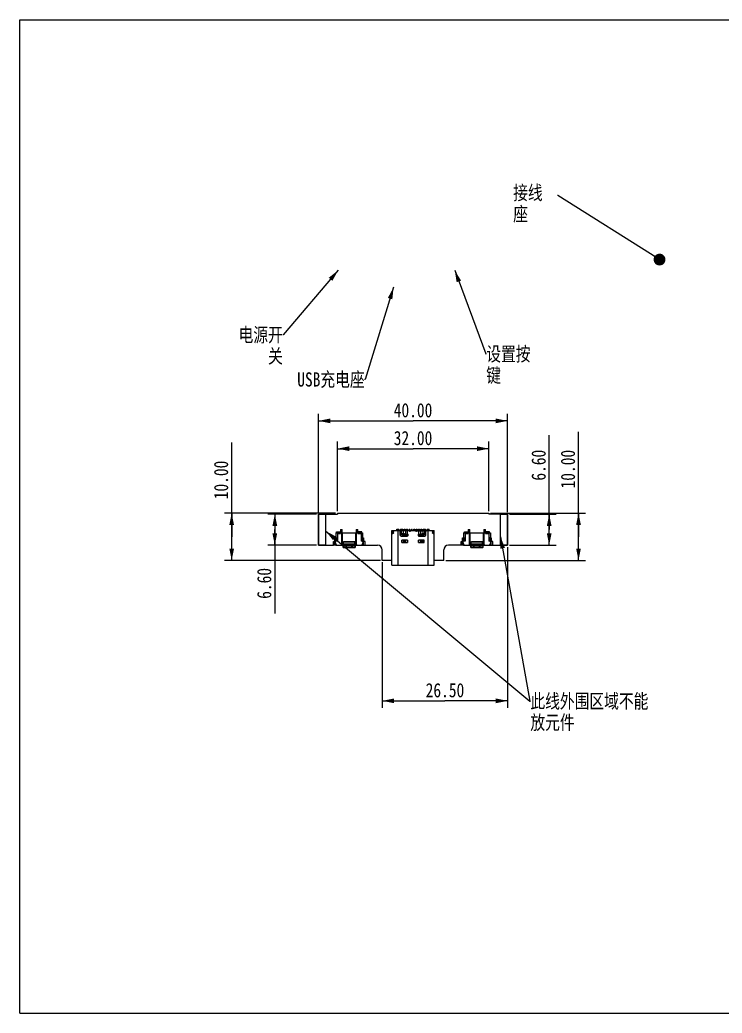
# Model space of a CAD drawing. Header units: millimetres. Extents: x 0 to 297, y 0 to 210.
# Drawn here: x 0 to 148.5, y 0 to 210 of the extents above; entities that cross this region are included whole.
import ezdxf

# ---------------------------------------------------------------- set-up
doc = ezdxf.new("R2010")
doc.units = ezdxf.units.MM
doc.header["$LTSCALE"] = 16.335
doc.layers.get('0').update_dxf_attribs({"linetype": 'CONTINUOUS'})
doc.layers.add('03__ASM_ALL_CURVES', color=7, linetype='CONTINUOUS')
doc.styles.get("Standard").update_dxf_attribs({"font": 'txt', "width": 0.8})
doc.dimstyles.new('DIMSTYLE_1', dxfattribs={"dimtxt": 3, "dimasz": 2.5, "dimexe": 1.5, "dimexo": 0.4, "dimgap": 0.75, "dimtad": 1, "dimzin": 0, "dimdsep": 46, "dimtxsty": 'STANDARD', "dimblk": '_FILLED', "dimblk1": '_FILLED', "dimblk2": '_FILLED', "dimcen": 0.09, "dimazin": 0, "dimtp": 0.01, "dimtm": 0.01, "dimtfac": 1, "dimtofl": 0, "dimtmove": 0, "dimatfit": 3, "dimldrblk": '_FILLED', "dimfxl": 1, "dimtolj": 1, "dimtzin": 0, "dimarcsym": 0})
doc.dimstyles.get("Standard").update_dxf_attribs({"dimtxt": 3, "dimasz": 2.5, "dimexe": 1.5, "dimexo": 0.4, "dimtad": 1, "dimzin": 0, "dimdsep": 46, "dimtxsty": 'STANDARD', "dimblk": '_FILLED', "dimblk1": '_FILLED', "dimblk2": '_FILLED', "dimcen": 0.09, "dimazin": 0, "dimtol": 1, "dimtp": 0.01, "dimtm": 0.01, "dimtfac": 1, "dimtofl": 0, "dimtmove": 0, "dimatfit": 3, "dimldrblk": '_FILLED', "dimfxl": 1, "dimtolj": 1, "dimtzin": 0, "dimarcsym": 0})

# ---------------------------------------------------------------- blocks, each defined once
blk = doc.blocks.new('_FILLED')
at = {"color": 0, "linetype": 'BYBLOCK'}
blk.add_solid([(0, 0), (-1, 0.2), (-1, -0.2)], dxfattribs=at)
blk = doc.blocks.new('*D0')
at = {"color": 2, "linetype": 'CONTINUOUS'}
for p, q in [((63.14, 105.92), (63.14, 126.72)), ((103.14, 105.92), (103.14, 126.72)), ((63.14, 125.22), (83.14, 125.22)), ((103.14, 125.22), (83.14, 125.22))]:
    blk.add_line(p, q, dxfattribs=at)
at = {"color": 2, "linetype": 'CONTINUOUS', "xscale": 2.5, "yscale": 2.5, "zscale": 2.5, "rotation": 180}
blk.add_blockref('_FILLED', (63.14, 125.22), dxfattribs=at)
at = {"color": 2, "linetype": 'CONTINUOUS', "xscale": 2.5, "yscale": 2.5, "zscale": 2.5}
blk.add_blockref('_FILLED', (103.14, 125.22), dxfattribs=at)
at = {"color": 2, "linetype": 'CONTINUOUS', "insert": (83.14, 128.97), "char_height": 3, "width": 12, "attachment_point": 2, "line_spacing_factor": 0.9}
blk.add_mtext('40.00', dxfattribs=at)
blk = doc.blocks.new('*D1')
at = {"color": 2, "linetype": 'CONTINUOUS'}
for p, q in [((118.13, 100.72), (118.13, 122.93)), ((99.54, 105.72), (119.63, 105.72)), ((118.13, 105.72), (118.13, 100.72)), ((118.13, 95.72), (118.13, 100.72)), ((90.04, 95.72), (119.63, 95.72))]:
    blk.add_line(p, q, dxfattribs=at)
at = {"color": 2, "linetype": 'CONTINUOUS', "xscale": 2.5, "yscale": 2.5, "zscale": 2.5}
for p, rotation in [((118.13, 105.72), 90), ((118.13, 95.72), 270)]:
    blk.add_blockref('_FILLED', p, dxfattribs=dict(at, rotation=rotation))
at = {"color": 2, "linetype": 'CONTINUOUS', "insert": (114.38, 110.93), "char_height": 3, "width": 12, "attachment_point": 1, "rotation": 90, "line_spacing_factor": 0.9}
blk.add_mtext('10.00', dxfattribs=at)
blk = doc.blocks.new('*D2')
at = {"color": 2, "linetype": 'CONTINUOUS'}
for p, q in [((67.14, 106.12), (67.14, 120.84)), ((99.14, 106.12), (99.14, 120.84)), ((67.14, 119.34), (83.14, 119.34)), ((99.14, 119.34), (83.14, 119.34))]:
    blk.add_line(p, q, dxfattribs=at)
at = {"color": 2, "linetype": 'CONTINUOUS', "xscale": 2.5, "yscale": 2.5, "zscale": 2.5, "rotation": 180}
blk.add_blockref('_FILLED', (67.14, 119.34), dxfattribs=at)
at = {"color": 2, "linetype": 'CONTINUOUS', "xscale": 2.5, "yscale": 2.5, "zscale": 2.5}
blk.add_blockref('_FILLED', (99.14, 119.34), dxfattribs=at)
at = {"color": 2, "linetype": 'CONTINUOUS', "insert": (83.14, 123.09), "char_height": 3, "width": 12, "attachment_point": 2, "line_spacing_factor": 0.9}
blk.add_mtext('32.00', dxfattribs=at)
blk = doc.blocks.new('*D3')
at = {"color": 2, "linetype": 'CONTINUOUS'}
for p, q in [((111.93, 102.22), (111.93, 122.18)), ((103.54, 105.52), (113.43, 105.52)), ((111.93, 105.52), (111.93, 102.22)), ((111.93, 98.92), (111.93, 102.22)), ((103.54, 98.92), (113.43, 98.92))]:
    blk.add_line(p, q, dxfattribs=at)
at = {"color": 2, "linetype": 'CONTINUOUS', "xscale": 2.5, "yscale": 2.5, "zscale": 2.5}
for p, rotation in [((111.93, 105.52), 90), ((111.93, 98.92), 270)]:
    blk.add_blockref('_FILLED', p, dxfattribs=dict(at, rotation=rotation))
at = {"color": 2, "linetype": 'CONTINUOUS', "insert": (108.18, 112.58), "char_height": 3, "width": 9.6, "attachment_point": 1, "rotation": 90, "line_spacing_factor": 0.9}
blk.add_mtext('6.60', dxfattribs=at)
blk = doc.blocks.new('*D4')
at = {"color": 2, "linetype": 'CONTINUOUS'}
for p, q in [((62.74, 105.52), (52.41, 105.52)), ((53.91, 105.52), (53.91, 102.22)), ((53.91, 98.92), (53.91, 102.22)), ((53.91, 102.22), (53.91, 84.52)), ((62.74, 98.92), (52.41, 98.92))]:
    blk.add_line(p, q, dxfattribs=at)
at = {"color": 2, "linetype": 'CONTINUOUS', "xscale": 2.5, "yscale": 2.5, "zscale": 2.5}
for p, rotation in [((53.91, 105.52), 90), ((53.91, 98.92), 270)]:
    blk.add_blockref('_FILLED', p, dxfattribs=dict(at, rotation=rotation))
at = {"color": 2, "linetype": 'CONTINUOUS', "insert": (50.16, 94.12), "char_height": 3, "width": 9.6, "attachment_point": 3, "rotation": 90, "line_spacing_factor": 0.9}
blk.add_mtext('6.60', dxfattribs=at)
blk = doc.blocks.new('*D5')
at = {"color": 2, "linetype": 'CONTINUOUS'}
for p, q in [((44.79, 100.72), (44.79, 120.64)), ((66.74, 105.72), (43.29, 105.72)), ((44.79, 105.72), (44.79, 100.72)), ((44.79, 95.72), (44.79, 100.72)), ((76.24, 95.72), (43.29, 95.72))]:
    blk.add_line(p, q, dxfattribs=at)
at = {"color": 2, "linetype": 'CONTINUOUS', "xscale": 2.5, "yscale": 2.5, "zscale": 2.5}
for p, rotation in [((44.79, 105.72), 90), ((44.79, 95.72), 270)]:
    blk.add_blockref('_FILLED', p, dxfattribs=dict(at, rotation=rotation))
at = {"color": 2, "linetype": 'CONTINUOUS', "insert": (41.04, 108.64), "char_height": 3, "width": 12, "attachment_point": 1, "rotation": 90, "line_spacing_factor": 0.9}
blk.add_mtext('10.00', dxfattribs=at)
blk = doc.blocks.new('*D6')
at = {"color": 2, "linetype": 'CONTINUOUS'}
for p, q in [((103.14, 98.52), (103.14, 64.53)), ((76.64, 95.32), (76.64, 64.53)), ((76.64, 66.03), (89.89, 66.03)), ((103.14, 66.03), (89.89, 66.03))]:
    blk.add_line(p, q, dxfattribs=at)
at = {"color": 2, "linetype": 'CONTINUOUS', "xscale": 2.5, "yscale": 2.5, "zscale": 2.5, "rotation": 180}
blk.add_blockref('_FILLED', (76.64, 66.03), dxfattribs=at)
at = {"color": 2, "linetype": 'CONTINUOUS', "xscale": 2.5, "yscale": 2.5, "zscale": 2.5}
blk.add_blockref('_FILLED', (103.14, 66.03), dxfattribs=at)
at = {"color": 2, "linetype": 'CONTINUOUS', "insert": (89.89, 69.78), "char_height": 3, "width": 12, "attachment_point": 2, "line_spacing_factor": 0.9}
blk.add_mtext('26.50', dxfattribs=at)

msp = doc.modelspace()

# ---------------------------------------------------------------- linework, layer by layer
at = {"color": 7, "linetype": 'CONTINUOUS'}
for p, q in [((0, 0), (0, 210)), ((0, 210), (297, 210)), ((63.137, 105.522), (63.137, 98.922)), ((63.137, 105.522), (67.137, 105.522)), ((67.137, 105.722), (67.137, 105.522)), ((67.137, 105.722), (99.137, 105.722)), ((99.137, 105.722), (99.137, 105.522)), ((103.137, 105.522), (99.137, 105.522)), ((103.137, 98.922), (103.137, 105.522)), ((66.787, 101.572), (66.787, 100.476)), ((66.787, 101.572), (67.187, 101.572)), ((66.987, 101.572), (66.987, 101.582)), ((66.987, 101.582), (67.787, 101.582)), ((67.137, 101.572), (67.137, 99.772)), ((67.187, 101.382), (67.187, 101.582)), ((67.187, 101.382), (67.787, 101.382)), ((67.787, 102.222), (67.787, 101.722)), ((67.787, 102.222), (68.137, 102.222)), ((68.137, 101.722), (67.787, 101.722)), ((67.787, 101.382), (67.787, 101.582)), ((67.787, 101.572), (71.487, 101.572)), ((68.087, 99.072), (68.087, 101.572)), ((68.137, 101.722), (68.137, 102.222)), ((68.237, 99.072), (68.237, 101.572)), ((71.037, 99.072), (71.037, 101.572)), ((71.137, 102.222), (71.137, 101.722)), ((71.137, 102.222), (71.487, 102.222)), ((71.487, 101.722), (71.137, 101.722)), ((71.187, 99.072), (71.187, 101.572)), ((71.487, 101.722), (71.487, 102.222)), ((71.487, 101.382), (71.487, 101.582)), ((71.487, 101.582), (72.287, 101.582)), ((71.487, 101.382), (72.087, 101.382)), ((72.087, 101.382), (72.087, 101.582)), ((72.087, 101.572), (72.487, 101.572)), ((72.137, 101.572), (72.137, 99.772)), ((72.287, 101.572), (72.287, 101.582)), ((72.487, 101.572), (72.487, 100.476)), ((78.667, 94.722), (78.667, 102.052)), ((78.667, 102.052), (78.692, 102.052)), ((78.667, 101.372), (78.9, 101.372)), ((78.692, 101.372), (78.692, 102.072)), ((78.692, 102.072), (87.582, 102.072)), ((78.692, 101.522), (78.995, 101.522)), ((78.995, 101.522), (78.995, 101.847)), ((80.277, 101.997), (79.106, 101.997)), ((79.337, 101.997), (79.337, 102.072)), ((79.712, 102.072), (79.712, 102.32)), ((79.712, 102.32), (79.912, 102.32)), ((79.912, 102.072), (79.912, 102.32)), ((79.962, 102.072), (79.962, 102.32)), ((79.962, 102.32), (80.162, 102.32)), ((80.137, 101.997), (80.137, 102.072)), ((80.162, 102.072), (80.162, 102.32)), ((80.427, 101.847), (80.427, 101.047)), ((80.437, 101.072), (80.427, 101.072)), ((80.437, 100.986), (80.437, 102.072)), ((80.512, 102.072), (80.512, 102.32)), ((80.512, 102.32), (80.712, 102.32)), ((80.627, 100.847), (81.927, 100.847)), ((80.687, 101.152), (80.687, 102.072)), ((80.687, 101.372), (81.121, 101.372)), ((80.687, 101.315), (81.315, 101.315)), ((80.687, 101.152), (82.077, 101.152)), ((80.712, 102.072), (80.712, 102.32)), ((80.762, 102.072), (80.762, 102.32)), ((80.762, 102.32), (80.962, 102.32)), ((80.962, 102.072), (80.962, 102.32)), ((81.092, 101.497), (81.092, 101.797)), ((81.315, 101.315), (81.148, 101.333)), ((82.346, 101.997), (81.221, 101.997)), ((81.287, 102.072), (81.287, 102.32)), ((81.287, 102.32), (81.487, 102.32)), ((81.315, 101.315), (81.329, 101.297)), ((81.583, 101.297), (81.329, 101.297)), ((81.487, 102.072), (81.487, 102.32)), ((81.583, 101.297), (81.583, 101.997)), ((81.583, 101.297), (81.927, 101.297)), ((81.787, 102.072), (81.787, 102.32)), ((81.787, 102.32), (81.987, 102.32)), ((81.887, 101.997), (81.887, 102.072)), ((81.927, 101.997), (81.927, 101.297)), ((81.958, 101.294), (82.076, 101.165)), ((81.987, 102.072), (81.987, 102.32)), ((82.077, 100.997), (82.077, 101.147)), ((82.087, 102.072), (82.087, 101.997)), ((82.287, 102.072), (82.287, 102.32)), ((82.287, 102.32), (82.487, 102.32)), ((82.487, 102.072), (82.487, 102.32)), ((83.646, 101.997), (82.629, 101.997)), ((82.787, 102.072), (82.787, 102.32)), ((82.787, 102.32), (82.987, 102.32)), ((82.987, 102.072), (82.987, 102.32)), ((83.287, 102.072), (83.287, 102.32)), ((83.287, 102.32), (83.487, 102.32)), ((83.487, 102.072), (83.487, 102.32)), ((83.787, 102.072), (83.787, 102.32)), ((83.787, 102.32), (83.987, 102.32)), ((83.929, 101.997), (85.054, 101.997)), ((83.987, 102.072), (83.987, 102.32)), ((84.187, 101.997), (84.187, 102.072)), ((84.197, 101.152), (85.587, 101.152)), ((84.197, 101.147), (84.197, 100.997)), ((84.199, 101.165), (84.317, 101.294)), ((84.287, 102.072), (84.287, 102.32)), ((84.287, 102.32), (84.487, 102.32)), ((84.347, 101.297), (84.348, 101.997)), ((84.347, 101.297), (84.946, 101.297)), ((84.347, 100.847), (85.647, 100.847)), ((84.387, 102.072), (84.387, 101.997)), ((84.487, 102.072), (84.487, 102.32)), ((84.692, 101.997), (84.692, 101.297)), ((84.787, 102.072), (84.787, 102.32)), ((84.787, 102.32), (84.987, 102.32)), ((84.96, 101.315), (84.946, 101.297)), ((84.96, 101.315), (85.127, 101.333)), ((84.96, 101.315), (85.587, 101.315)), ((84.987, 102.072), (84.987, 102.32)), ((85.154, 101.372), (85.587, 101.372)), ((85.183, 101.797), (85.183, 101.497)), ((85.312, 102.072), (85.312, 102.32)), ((85.312, 102.32), (85.512, 102.32)), ((85.512, 102.072), (85.512, 102.32)), ((85.562, 102.072), (85.562, 102.32)), ((85.562, 102.32), (85.762, 102.32)), ((85.587, 102.072), (85.587, 101.152)), ((85.762, 102.072), (85.762, 102.32)), ((85.837, 100.986), (85.837, 102.072)), ((85.847, 101.072), (85.837, 101.072)), ((85.847, 101.047), (85.847, 101.847)), ((87.169, 101.997), (85.997, 101.997)), ((86.112, 102.072), (86.112, 102.32)), ((86.112, 102.32), (86.312, 102.32)), ((86.137, 102.072), (86.137, 101.997)), ((86.312, 102.072), (86.312, 102.32)), ((86.362, 102.072), (86.362, 102.32)), ((86.362, 102.32), (86.562, 102.32)), ((86.562, 102.072), (86.562, 102.32)), ((86.937, 102.072), (86.937, 101.997)), ((87.28, 101.847), (87.28, 101.522)), ((87.28, 101.522), (87.582, 101.522)), ((87.375, 101.372), (87.607, 101.372)), ((87.582, 101.372), (87.582, 102.072)), ((87.582, 102.052), (87.607, 102.052)), ((87.607, 94.722), (87.607, 102.052)), ((93.787, 101.572), (93.787, 100.476)), ((93.787, 101.572), (94.187, 101.572)), ((93.987, 101.572), (93.987, 101.582)), ((93.987, 101.582), (94.787, 101.582)), ((94.137, 101.572), (94.137, 99.772)), ((94.187, 101.382), (94.187, 101.582)), ((94.187, 101.382), (94.787, 101.382)), ((94.787, 102.222), (94.787, 101.722)), ((94.787, 102.222), (95.137, 102.222)), ((95.137, 101.722), (94.787, 101.722)), ((94.787, 101.382), (94.787, 101.582)), ((94.787, 101.572), (98.487, 101.572)), ((95.087, 99.072), (95.087, 101.572)), ((95.137, 101.722), (95.137, 102.222)), ((95.237, 99.072), (95.237, 101.572)), ((98.037, 99.072), (98.037, 101.572)), ((98.137, 102.222), (98.137, 101.722)), ((98.137, 102.222), (98.487, 102.222)), ((98.487, 101.722), (98.137, 101.722)), ((98.187, 99.072), (98.187, 101.572)), ((98.487, 101.722), (98.487, 102.222)), ((98.487, 101.382), (98.487, 101.582)), ((98.487, 101.582), (99.287, 101.582)), ((98.487, 101.382), (99.087, 101.382)), ((99.087, 101.382), (99.087, 101.582)), ((99.087, 101.572), (99.487, 101.572)), ((99.137, 101.572), (99.137, 99.772)), ((99.287, 101.572), (99.287, 101.582)), ((99.487, 101.572), (99.487, 100.476)), ((63.137, 98.922), (66.287, 98.922)), ((66.587, 99.122), (66.587, 100.476)), ((66.587, 100.476), (66.965, 100.476)), ((66.965, 99.776), (66.587, 99.776)), ((66.687, 99.722), (66.687, 99.572)), ((66.687, 99.572), (66.762, 99.349)), ((66.71, 98.938), (66.768, 99.076)), ((66.737, 99.776), (66.737, 99.772)), ((67.137, 99.772), (66.737, 99.772)), ((66.737, 99.122), (66.737, 99.422)), ((66.787, 99.776), (66.787, 99.772)), ((66.787, 98.922), (66.787, 99.191)), ((66.937, 99.072), (66.787, 99.072)), ((66.837, 99.072), (66.837, 98.922)), ((66.837, 98.922), (72.565, 98.922)), ((66.914, 99.876), (66.914, 100.376)), ((67.029, 99.876), (67.029, 100.376)), ((68.037, 99.072), (68.424, 99.072)), ((68.337, 98.922), (68.337, 98.522)), ((68.387, 99.072), (68.387, 99.672)), ((68.387, 99.672), (70.887, 99.672)), ((68.437, 99.372), (68.387, 99.372)), ((68.424, 99.072), (68.424, 98.922)), ((68.437, 98.938), (68.437, 99.546)), ((70.737, 99.646), (68.537, 99.646)), ((70.837, 98.938), (70.837, 99.546)), ((70.887, 99.372), (70.837, 99.372)), ((70.851, 98.922), (70.851, 99.072)), ((70.851, 99.072), (71.237, 99.072)), ((70.887, 99.072), (70.887, 99.672)), ((70.937, 98.522), (70.937, 98.922)), ((72.537, 99.772), (72.137, 99.772)), ((72.246, 100.376), (72.246, 99.876)), ((72.31, 100.476), (72.687, 100.476)), ((72.687, 99.776), (72.31, 99.776)), ((72.487, 99.072), (72.337, 99.072)), ((72.361, 100.376), (72.361, 99.876)), ((72.437, 98.922), (72.437, 99.072)), ((72.487, 99.776), (72.487, 99.772)), ((72.487, 98.922), (72.487, 99.191)), ((72.507, 99.076), (72.565, 98.938)), ((72.513, 99.349), (72.587, 99.572)), ((72.537, 99.772), (72.537, 99.776)), ((72.537, 99.422), (72.537, 99.122)), ((72.587, 99.722), (72.587, 99.572)), ((72.687, 99.122), (72.687, 100.476)), ((72.987, 98.922), (75.637, 98.922)), ((81.969, 100.022), (80.754, 100.022)), ((80.754, 99.522), (81.969, 99.522)), ((85.52, 100.022), (84.305, 100.022)), ((84.305, 99.522), (85.52, 99.522)), ((93.287, 98.922), (90.637, 98.922)), ((93.587, 99.122), (93.587, 100.476)), ((93.587, 100.476), (93.965, 100.476)), ((93.965, 99.776), (93.587, 99.776)), ((93.687, 99.722), (93.687, 99.572)), ((93.687, 99.572), (93.762, 99.349)), ((93.71, 98.938), (93.768, 99.076)), ((93.737, 99.776), (93.737, 99.772)), ((94.137, 99.772), (93.737, 99.772)), ((93.737, 99.122), (93.737, 99.422)), ((93.787, 99.776), (93.787, 99.772)), ((93.787, 98.922), (93.787, 99.191)), ((93.937, 99.072), (93.787, 99.072)), ((93.837, 99.072), (93.837, 98.922)), ((93.837, 98.922), (99.565, 98.922)), ((93.914, 99.876), (93.914, 100.376)), ((94.029, 99.876), (94.029, 100.376)), ((95.037, 99.072), (95.424, 99.072)), ((95.337, 98.922), (95.337, 98.522)), ((95.387, 99.072), (95.387, 99.672)), ((95.387, 99.672), (97.887, 99.672)), ((95.437, 99.372), (95.387, 99.372)), ((95.424, 99.072), (95.424, 98.922)), ((95.437, 98.938), (95.437, 99.546)), ((97.737, 99.646), (95.537, 99.646)), ((97.837, 98.938), (97.837, 99.546)), ((97.887, 99.372), (97.837, 99.372)), ((97.851, 98.922), (97.851, 99.072)), ((97.851, 99.072), (98.237, 99.072)), ((97.887, 99.072), (97.887, 99.672)), ((97.937, 98.522), (97.937, 98.922)), ((99.537, 99.772), (99.137, 99.772)), ((99.246, 100.376), (99.246, 99.876)), ((99.31, 100.476), (99.687, 100.476)), ((99.687, 99.776), (99.31, 99.776)), ((99.487, 99.072), (99.337, 99.072)), ((99.361, 100.376), (99.361, 99.876)), ((99.437, 98.922), (99.437, 99.072)), ((99.487, 99.776), (99.487, 99.772)), ((99.487, 98.922), (99.487, 99.191)), ((99.507, 99.076), (99.565, 98.938)), ((99.513, 99.349), (99.587, 99.572)), ((99.537, 99.772), (99.537, 99.776)), ((99.537, 99.422), (99.537, 99.122)), ((99.587, 99.722), (99.587, 99.572)), ((99.687, 99.122), (99.687, 100.476)), ((99.987, 98.922), (103.137, 98.922)), ((68.387, 98.472), (70.887, 98.472)), ((76.637, 95.722), (76.637, 97.922)), ((89.637, 95.722), (89.637, 97.922)), ((95.387, 98.472), (97.887, 98.472)), ((78.667, 95.722), (76.637, 95.722)), ((78.667, 94.722), (87.607, 94.722)), ((89.637, 95.722), (87.607, 95.722)), ((0, 0), (297, 0))]:
    msp.add_line(p, q, dxfattribs=at)
at = {"color": 4, "linetype": 'CONTINUOUS'}
for p, q in [((66.987, 101.582), (66.987, 101.772)), ((66.987, 101.772), (67.987, 101.772)), ((67.987, 101.772), (67.987, 101.572)), ((71.287, 101.772), (71.287, 101.572)), ((72.287, 101.772), (71.287, 101.772)), ((72.287, 101.582), (72.287, 101.772)), ((93.987, 101.582), (93.987, 101.772)), ((93.987, 101.772), (94.987, 101.772)), ((94.987, 101.772), (94.987, 101.572)), ((98.287, 101.772), (98.287, 101.572)), ((99.287, 101.772), (98.287, 101.772)), ((99.287, 101.582), (99.287, 101.772)), ((66.287, 98.922), (66.287, 99.722)), ((66.287, 99.722), (66.587, 99.722)), ((66.837, 98.922), (66.287, 98.922)), ((72.565, 98.922), (72.987, 98.922)), ((72.987, 99.722), (72.687, 99.722)), ((72.987, 98.922), (72.987, 99.722)), ((93.287, 98.922), (93.287, 99.722)), ((93.287, 99.722), (93.587, 99.722)), ((93.837, 98.922), (93.287, 98.922)), ((99.565, 98.922), (99.987, 98.922)), ((99.987, 99.722), (99.687, 99.722)), ((99.987, 98.922), (99.987, 99.722))]:
    msp.add_line(p, q, dxfattribs=at)
at = {"color": 9, "linetype": 'CONTINUOUS'}
for p, q in [((78.692, 101.852), (78.667, 101.852)), ((78.667, 101.522), (78.692, 101.522)), ((79.947, 101.997), (79.947, 94.722)), ((80.092, 102.072), (80.092, 101.997)), ((86.182, 101.997), (86.182, 102.072)), ((86.327, 94.722), (86.327, 101.997)), ((87.607, 101.852), (87.582, 101.852)), ((87.582, 101.522), (87.607, 101.522)), ((66.687, 99.657), (66.587, 99.657)), ((66.587, 99.605), (66.687, 99.605)), ((66.737, 99.122), (66.587, 99.122)), ((66.634, 99.776), (66.634, 100.476)), ((66.914, 100.376), (67.029, 100.376)), ((67.029, 99.876), (66.914, 99.876)), ((66.937, 98.922), (66.937, 99.072)), ((68.037, 99.072), (68.037, 98.922)), ((68.134, 99.072), (68.134, 98.922)), ((68.231, 98.922), (68.231, 99.072)), ((68.337, 99.072), (68.337, 98.922)), ((68.362, 98.522), (68.362, 98.922)), ((70.837, 99.122), (68.437, 99.122)), ((68.957, 98.922), (68.957, 98.472)), ((69.052, 98.522), (69.052, 98.922)), ((70.222, 98.522), (70.222, 98.922)), ((70.318, 98.472), (70.318, 98.922)), ((70.912, 98.922), (70.912, 98.522)), ((70.937, 98.922), (70.937, 99.072)), ((71.044, 99.072), (71.044, 98.922)), ((71.141, 99.072), (71.141, 98.922)), ((71.237, 98.922), (71.237, 99.072)), ((72.246, 100.376), (72.361, 100.376)), ((72.361, 99.876), (72.246, 99.876)), ((72.337, 99.072), (72.337, 98.922)), ((72.537, 99.122), (72.687, 99.122)), ((72.587, 99.657), (72.687, 99.657)), ((72.587, 99.605), (72.687, 99.605)), ((72.641, 100.476), (72.641, 99.776)), ((80.754, 99.522), (80.754, 100.022)), ((81.074, 100.022), (81.074, 99.522)), ((81.177, 99.522), (81.177, 100.022)), ((81.269, 100.022), (81.269, 99.522)), ((81.454, 99.522), (81.454, 100.022)), ((81.546, 100.022), (81.546, 99.522)), ((81.649, 99.522), (81.649, 100.022)), ((81.969, 100.022), (81.969, 99.522)), ((84.305, 99.522), (84.305, 100.022)), ((84.625, 100.022), (84.625, 99.522)), ((84.728, 99.522), (84.728, 100.022)), ((84.82, 100.022), (84.82, 99.522)), ((85.005, 99.522), (85.005, 100.022)), ((85.097, 100.022), (85.097, 99.522)), ((85.2, 99.522), (85.2, 100.022)), ((85.52, 99.522), (85.52, 100.022)), ((93.687, 99.657), (93.587, 99.657)), ((93.587, 99.605), (93.687, 99.605)), ((93.737, 99.122), (93.587, 99.122)), ((93.634, 99.776), (93.634, 100.476)), ((93.914, 100.376), (94.029, 100.376)), ((94.029, 99.876), (93.914, 99.876)), ((93.937, 98.922), (93.937, 99.072)), ((95.037, 99.072), (95.037, 98.922)), ((95.134, 99.072), (95.134, 98.922)), ((95.231, 98.922), (95.231, 99.072)), ((95.337, 99.072), (95.337, 98.922)), ((95.362, 98.522), (95.362, 98.922)), ((97.837, 99.122), (95.437, 99.122)), ((95.957, 98.922), (95.957, 98.472)), ((96.052, 98.522), (96.052, 98.922)), ((97.222, 98.522), (97.222, 98.922)), ((97.318, 98.472), (97.318, 98.922)), ((97.912, 98.922), (97.912, 98.522)), ((97.937, 98.922), (97.937, 99.072)), ((98.044, 99.072), (98.044, 98.922)), ((98.141, 99.072), (98.141, 98.922)), ((98.237, 98.922), (98.237, 99.072)), ((99.246, 100.376), (99.361, 100.376)), ((99.361, 99.876), (99.246, 99.876)), ((99.337, 99.072), (99.337, 98.922)), ((99.537, 99.122), (99.687, 99.122)), ((99.587, 99.657), (99.687, 99.657)), ((99.587, 99.605), (99.687, 99.605)), ((99.641, 100.476), (99.641, 99.776)), ((70.937, 98.522), (68.337, 98.522)), ((97.937, 98.522), (95.337, 98.522))]:
    msp.add_line(p, q, dxfattribs=at)
at = {"color": 7, "linetype": 'CONTINUOUS'}
for centre, radius, start, end in [((80.277, 101.847), 0.15, 0, 90), ((80.627, 101.047), 0.2, 180.00005, 270), ((81.927, 101.147), 0.15, 0, 89.99716), ((81.927, 100.997), 0.15, 270, 360), ((82.487, 102.047), 0.15, 199.47122, 340.52878), ((83.787, 102.047), 0.15, 199.47122, 340.52878), ((84.347, 101.147), 0.15, 89.99997, 179.99997), ((84.347, 100.997), 0.15, 180, 270), ((85.647, 101.047), 0.2, 270.00005, 360), ((85.997, 101.847), 0.15, 90, 180), ((66.787, 99.122), 0.2, 180, 270), ((66.737, 99.722), 0.05, 90, 180), ((66.787, 99.122), 0.05, 180, 270), ((66.287, 99.191), 0.5, 0, 18.43495), ((68.537, 99.546), 0.1, 90, 180), ((69.112, 99.622), 0.05, 90, 151.72067), ((70.162, 99.622), 0.05, 28.27933, 90), ((70.737, 99.546), 0.1, 0, 90), ((72.987, 99.191), 0.5, 161.56505, 180), ((72.487, 99.122), 0.2, 270, 360), ((72.487, 99.122), 0.05, 270, 360), ((72.537, 99.722), 0.05, 0, 90), ((75.637, 97.922), 1, 0, 90), ((90.637, 97.922), 1, 90, 180), ((93.787, 99.122), 0.2, 180, 270), ((93.737, 99.722), 0.05, 90, 180), ((93.787, 99.122), 0.05, 180, 270), ((93.287, 99.191), 0.5, 0, 18.43495), ((95.537, 99.546), 0.1, 90, 180), ((96.112, 99.622), 0.05, 90, 151.72067), ((97.162, 99.622), 0.05, 28.27933, 90), ((97.737, 99.546), 0.1, 0, 90), ((99.987, 99.191), 0.5, 161.56505, 180), ((99.487, 99.122), 0.2, 270, 360), ((99.487, 99.122), 0.05, 270, 360), ((99.537, 99.722), 0.05, 0, 90), ((68.387, 98.522), 0.05, 180, 270), ((70.887, 98.522), 0.05, 270, 360), ((95.387, 98.522), 0.05, 180, 270), ((97.887, 98.522), 0.05, 270, 360)]:
    msp.add_arc(centre, radius, start, end, dxfattribs=at)
for points, knots in [([(78.968, 101.419), (78.959, 101.406), (78.941, 101.384), (78.913, 101.372), (78.9, 101.372)], [0, 0, 0, 0, 0.5551359, 1, 1, 1, 1]), ([(78.995, 101.522), (78.995, 101.513), (78.993, 101.477), (78.981, 101.442), (78.968, 101.419)], [0, 0, 0, 0, 0.264023, 1, 1, 1, 1]), ([(79.106, 101.997), (79.091, 101.997), (79.06, 101.989), (79.023, 101.955), (79, 101.905), (78.995, 101.867), (78.995, 101.847)], [0, 0, 0, 0, 0.2173683, 0.449944, 0.7132527, 1, 1, 1, 1]), ([(81.092, 101.797), (81.092, 101.823), (81.098, 101.872), (81.125, 101.937), (81.166, 101.984), (81.204, 101.997), (81.221, 101.997)], [0, 0, 0, 0, 0.2974407, 0.5696094, 0.8014778, 1, 1, 1, 1]), ([(81.148, 101.333), (81.129, 101.353), (81.101, 101.407), (81.092, 101.466), (81.092, 101.497)], [0, 0, 0, 0, 0.4670733, 1, 1, 1, 1]), ([(85.054, 101.997), (85.071, 101.997), (85.109, 101.984), (85.15, 101.937), (85.177, 101.872), (85.183, 101.823), (85.183, 101.797)], [0, 0, 0, 0, 0.1985221, 0.4303905, 0.7025592, 1, 1, 1, 1]), ([(85.183, 101.497), (85.183, 101.466), (85.174, 101.407), (85.146, 101.353), (85.127, 101.333)], [0, 0, 0, 0, 0.5329267, 1, 1, 1, 1]), ([(87.28, 101.847), (87.28, 101.867), (87.275, 101.905), (87.252, 101.955), (87.215, 101.989), (87.184, 101.997), (87.169, 101.997)], [0, 0, 0, 0, 0.2867697, 0.5500687, 0.7826326, 1, 1, 1, 1]), ([(87.307, 101.419), (87.303, 101.426), (87.287, 101.458), (87.28, 101.495), (87.28, 101.522)], [0, 0, 0, 0, 0.2333312, 1, 1, 1, 1]), ([(87.375, 101.372), (87.362, 101.372), (87.334, 101.384), (87.316, 101.406), (87.307, 101.419)], [0, 0, 0, 0, 0.4448236, 1, 1, 1, 1]), ([(66.914, 100.376), (66.914, 100.389), (66.911, 100.413), (66.9, 100.442), (66.886, 100.459), (66.875, 100.468), (66.863, 100.474), (66.854, 100.476), (66.85, 100.476)], [0, 0, 0, 0, 0.2964529, 0.5676707, 0.6890409, 0.800069, 0.902604, 1, 1, 1, 1]), ([(66.85, 99.776), (66.854, 99.776), (66.863, 99.777), (66.875, 99.783), (66.886, 99.793), (66.9, 99.81), (66.911, 99.838), (66.914, 99.863), (66.914, 99.876)], [0, 0, 0, 0, 0.0973961, 0.1999312, 0.3109594, 0.4323296, 0.7035474, 1, 1, 1, 1]), ([(66.965, 100.476), (66.969, 100.476), (66.978, 100.474), (66.99, 100.468), (67.001, 100.459), (67.015, 100.442), (67.026, 100.413), (67.029, 100.389), (67.029, 100.376)], [0, 0, 0, 0, 0.0973961, 0.1999312, 0.3109594, 0.4323296, 0.7035474, 1, 1, 1, 1]), ([(67.029, 99.876), (67.029, 99.863), (67.026, 99.838), (67.015, 99.81), (67.001, 99.793), (66.99, 99.783), (66.978, 99.777), (66.969, 99.776), (66.965, 99.776)], [0, 0, 0, 0, 0.2964529, 0.5676707, 0.6890409, 0.800069, 0.902604, 1, 1, 1, 1]), ([(68.424, 99.072), (68.426, 99.072), (68.429, 99.072), (68.434, 99.073), (68.437, 99.074), (68.437, 99.076)], [0, 0, 0, 0, 0.3654636, 0.6465517, 1, 1, 1, 1]), ([(68.437, 98.938), (68.437, 98.936), (68.436, 98.931), (68.434, 98.926), (68.429, 98.923), (68.426, 98.922), (68.424, 98.922)], [0, 0, 0, 0, 0.3084547, 0.5526226, 0.7675087, 1, 1, 1, 1]), ([(70.837, 99.076), (70.838, 99.074), (70.841, 99.073), (70.846, 99.072), (70.849, 99.072), (70.851, 99.072)], [0, 0, 0, 0, 0.3534483, 0.6345364, 1, 1, 1, 1]), ([(70.851, 98.922), (70.849, 98.922), (70.845, 98.923), (70.841, 98.926), (70.838, 98.931), (70.838, 98.936), (70.837, 98.938)], [0, 0, 0, 0, 0.2324913, 0.4473774, 0.6915453, 1, 1, 1, 1]), ([(72.246, 100.376), (72.246, 100.389), (72.249, 100.413), (72.26, 100.442), (72.274, 100.459), (72.285, 100.468), (72.297, 100.474), (72.306, 100.476), (72.31, 100.476)], [0, 0, 0, 0, 0.2964529, 0.5676707, 0.6890409, 0.800069, 0.902604, 1, 1, 1, 1]), ([(72.31, 99.776), (72.306, 99.776), (72.297, 99.777), (72.285, 99.783), (72.274, 99.793), (72.26, 99.81), (72.249, 99.838), (72.246, 99.863), (72.246, 99.876)], [0, 0, 0, 0, 0.0973961, 0.1999312, 0.3109594, 0.4323296, 0.7035474, 1, 1, 1, 1]), ([(72.425, 100.476), (72.421, 100.476), (72.412, 100.474), (72.4, 100.468), (72.389, 100.459), (72.375, 100.442), (72.364, 100.413), (72.361, 100.389), (72.361, 100.376)], [0, 0, 0, 0, 0.0973961, 0.1999312, 0.3109594, 0.4323296, 0.7035474, 1, 1, 1, 1]), ([(72.361, 99.876), (72.361, 99.863), (72.364, 99.838), (72.375, 99.81), (72.389, 99.793), (72.4, 99.783), (72.412, 99.777), (72.421, 99.776), (72.425, 99.776)], [0, 0, 0, 0, 0.2964529, 0.5676707, 0.6890409, 0.800069, 0.902604, 1, 1, 1, 1]), ([(93.914, 100.376), (93.914, 100.389), (93.911, 100.413), (93.9, 100.442), (93.886, 100.459), (93.875, 100.468), (93.863, 100.474), (93.854, 100.476), (93.85, 100.476)], [0, 0, 0, 0, 0.2964529, 0.5676707, 0.6890409, 0.800069, 0.902604, 1, 1, 1, 1]), ([(93.85, 99.776), (93.854, 99.776), (93.863, 99.777), (93.875, 99.783), (93.886, 99.793), (93.9, 99.81), (93.911, 99.838), (93.914, 99.863), (93.914, 99.876)], [0, 0, 0, 0, 0.0973961, 0.1999312, 0.3109594, 0.4323296, 0.7035474, 1, 1, 1, 1]), ([(93.965, 100.476), (93.969, 100.476), (93.978, 100.474), (93.99, 100.468), (94.001, 100.459), (94.015, 100.442), (94.026, 100.413), (94.029, 100.389), (94.029, 100.376)], [0, 0, 0, 0, 0.0973961, 0.1999312, 0.3109594, 0.4323296, 0.7035474, 1, 1, 1, 1]), ([(94.029, 99.876), (94.029, 99.863), (94.026, 99.838), (94.015, 99.81), (94.001, 99.793), (93.99, 99.783), (93.978, 99.777), (93.969, 99.776), (93.965, 99.776)], [0, 0, 0, 0, 0.2964529, 0.5676707, 0.6890409, 0.800069, 0.902604, 1, 1, 1, 1]), ([(95.424, 99.072), (95.426, 99.072), (95.429, 99.072), (95.434, 99.073), (95.437, 99.074), (95.437, 99.076)], [0, 0, 0, 0, 0.3654636, 0.6465517, 1, 1, 1, 1]), ([(95.437, 98.938), (95.437, 98.936), (95.436, 98.931), (95.434, 98.926), (95.429, 98.923), (95.426, 98.922), (95.424, 98.922)], [0, 0, 0, 0, 0.3084547, 0.5526226, 0.7675087, 1, 1, 1, 1]), ([(97.837, 99.076), (97.838, 99.074), (97.841, 99.073), (97.846, 99.072), (97.849, 99.072), (97.851, 99.072)], [0, 0, 0, 0, 0.3534483, 0.6345364, 1, 1, 1, 1]), ([(97.851, 98.922), (97.849, 98.922), (97.845, 98.923), (97.841, 98.926), (97.838, 98.931), (97.838, 98.936), (97.837, 98.938)], [0, 0, 0, 0, 0.2324913, 0.4473774, 0.6915453, 1, 1, 1, 1]), ([(99.246, 100.376), (99.246, 100.389), (99.249, 100.413), (99.26, 100.442), (99.274, 100.459), (99.285, 100.468), (99.297, 100.474), (99.306, 100.476), (99.31, 100.476)], [0, 0, 0, 0, 0.2964529, 0.5676707, 0.6890409, 0.800069, 0.902604, 1, 1, 1, 1]), ([(99.31, 99.776), (99.306, 99.776), (99.297, 99.777), (99.285, 99.783), (99.274, 99.793), (99.26, 99.81), (99.249, 99.838), (99.246, 99.863), (99.246, 99.876)], [0, 0, 0, 0, 0.0973961, 0.1999312, 0.3109594, 0.4323296, 0.7035474, 1, 1, 1, 1]), ([(99.425, 100.476), (99.421, 100.476), (99.412, 100.474), (99.4, 100.468), (99.389, 100.459), (99.375, 100.442), (99.364, 100.413), (99.361, 100.389), (99.361, 100.376)], [0, 0, 0, 0, 0.0973961, 0.1999312, 0.3109594, 0.4323296, 0.7035474, 1, 1, 1, 1]), ([(99.361, 99.876), (99.361, 99.863), (99.364, 99.838), (99.375, 99.81), (99.389, 99.793), (99.4, 99.783), (99.412, 99.777), (99.421, 99.776), (99.425, 99.776)], [0, 0, 0, 0, 0.2964529, 0.5676707, 0.6890409, 0.800069, 0.902604, 1, 1, 1, 1])]:
    msp.add_open_spline(points, degree=3, knots=knots, dxfattribs=at)
at = {"color": 9, "linetype": 'CONTINUOUS'}
for points, knots in [([(68.387, 98.472), (68.386, 98.472), (68.382, 98.473), (68.378, 98.476), (68.374, 98.48), (68.368, 98.489), (68.364, 98.503), (68.362, 98.515), (68.362, 98.522)], [0, 0, 0, 0, 0.0785112, 0.1640197, 0.2637523, 0.3805181, 0.6654846, 1, 1, 1, 1]), ([(69.08, 98.472), (69.078, 98.472), (69.074, 98.473), (69.069, 98.476), (69.064, 98.481), (69.058, 98.489), (69.054, 98.504), (69.052, 98.516), (69.052, 98.522)], [0, 0, 0, 0, 0.0872276, 0.1818669, 0.2885522, 0.4092931, 0.6885356, 1, 1, 1, 1]), ([(70.222, 98.522), (70.222, 98.516), (70.221, 98.504), (70.216, 98.489), (70.211, 98.481), (70.206, 98.476), (70.201, 98.473), (70.197, 98.472), (70.195, 98.472)], [0, 0, 0, 0, 0.3114644, 0.5907069, 0.7114478, 0.8181331, 0.9127724, 1, 1, 1, 1]), ([(70.912, 98.522), (70.912, 98.515), (70.911, 98.503), (70.907, 98.489), (70.901, 98.48), (70.897, 98.476), (70.892, 98.473), (70.889, 98.472), (70.887, 98.472)], [0, 0, 0, 0, 0.3347189, 0.6198815, 0.7369964, 0.8369727, 0.9222912, 1, 1, 1, 1]), ([(95.387, 98.472), (95.386, 98.472), (95.382, 98.473), (95.378, 98.476), (95.374, 98.48), (95.368, 98.489), (95.364, 98.503), (95.362, 98.515), (95.362, 98.522)], [0, 0, 0, 0, 0.0785112, 0.1640197, 0.2637523, 0.3805181, 0.6654846, 1, 1, 1, 1]), ([(96.08, 98.472), (96.078, 98.472), (96.074, 98.473), (96.069, 98.476), (96.064, 98.481), (96.058, 98.489), (96.054, 98.504), (96.052, 98.516), (96.052, 98.522)], [0, 0, 0, 0, 0.0872276, 0.1818669, 0.2885522, 0.4092931, 0.6885356, 1, 1, 1, 1]), ([(97.222, 98.522), (97.222, 98.516), (97.221, 98.504), (97.216, 98.489), (97.211, 98.481), (97.206, 98.476), (97.201, 98.473), (97.197, 98.472), (97.195, 98.472)], [0, 0, 0, 0, 0.3114644, 0.5907069, 0.7114478, 0.8181331, 0.9127724, 1, 1, 1, 1]), ([(97.912, 98.522), (97.912, 98.515), (97.911, 98.503), (97.907, 98.489), (97.901, 98.48), (97.897, 98.476), (97.892, 98.473), (97.889, 98.472), (97.887, 98.472)], [0, 0, 0, 0, 0.3347189, 0.6198815, 0.7369964, 0.8369727, 0.9222912, 1, 1, 1, 1])]:
    msp.add_open_spline(points, degree=3, knots=knots, dxfattribs=at)
at = {"layer": '03__ASM_ALL_CURVES', "color": 4, "linetype": 'CONTINUOUS'}
for p, q in [((63.137, 98.922), (63.137, 105.522)), ((63.137, 105.522), (64.637, 105.522)), ((64.637, 105.522), (64.637, 98.922)), ((101.637, 98.922), (101.637, 105.522)), ((101.637, 105.522), (103.137, 105.522)), ((103.137, 105.522), (103.137, 98.922)), ((64.637, 98.922), (63.137, 98.922)), ((103.137, 98.922), (101.637, 98.922))]:
    msp.add_line(p, q, dxfattribs=at)

# ---------------------------------------------------------------- texts
at = {"color": 2, "linetype": 'CONTINUOUS', "char_height": 3, "line_spacing_factor": 0.9}
for s, insert, width, attachment_point in [('接线座', (104.314, 174.968), 7.2, 1), ('电源开关', (55.603, 144.908), 9.6, 3), ('设置按键', (98.62, 140.87), 9.6, 1), ('USB充电座', (72.906, 135.477), 14.4, 3), ('此线外围区域不能放元件', (107.952, 67.459), 26.4, 1)]:
    msp.add_mtext(s, dxfattribs=dict(at, insert=insert, width=width, attachment_point=attachment_point))

# ---------------------------------------------------------------- dimensions: what is measured, and where the dimension line sits
at = {"color": 2, "linetype": 'CONTINUOUS'}
for base, p1, p2, angle, picture, middle in [((63.137, 125.22), (103.137, 105.522), (63.137, 105.522), 180, '*D0', (83.137, 125.22)), ((118.129, 95.722), (99.137, 105.722), (89.637, 95.722), 270, '*D1', (118.129, 117.231)), ((111.931, 105.522), (103.137, 98.922), (103.137, 105.522), 90, '*D3', (111.931, 117.382)), ((44.794, 95.722), (67.137, 105.722), (76.637, 95.722), 270, '*D5', (44.794, 114.939)), ((53.915, 98.922), (63.137, 105.522), (63.137, 98.922), 270, '*D4', (53.915, 89.325)), ((76.637, 66.033), (103.137, 98.922), (76.637, 95.722), 180, '*D6', (89.887, 66.033))]:
    dim = msp.add_linear_dim(base=base, p1=p1, p2=p2, angle=angle, dimstyle='DIMSTYLE_1', dxfattribs=at)
    dim.commit()
    dim.dimension.update_dxf_attribs({"geometry": picture, "text_midpoint": middle, "dimtype": 160})
dim = msp.add_linear_dim(base=(99.137, 119.344), p1=(67.137, 105.722), p2=(99.137, 105.722), dimstyle='DIMSTYLE_1', dxfattribs=at)
dim.commit()
dim.dimension.update_dxf_attribs({"geometry": '*D2', "text_midpoint": (83.137, 119.344), "dimtype": 160})

# ---------------------------------------------------------------- leaders
for points, override in [([(135.265, 159.316), (113.779, 172.881), (113.679, 172.881)], {"dimtad": 0, "dimldrblk": 'DOT'}), ([(67.316, 157.051), (55.703, 143.408), (55.603, 143.408)], {"dimtad": 0}), ([(91.96, 157.051), (98.52, 139.37), (98.62, 139.37)], {"dimtad": 0}), ([(79.024, 153.452), (73.006, 133.977), (72.906, 133.977)], {"dimtad": 0}), ([(64.637, 101.955), (107.852, 65.959), (107.952, 65.959)], {"dimtad": 0}), ([(101.637, 100.732), (107.852, 65.959), (107.952, 65.959)], {"dimtad": 0})]:
    msp.add_leader(points, dimstyle='STANDARD', override=override, dxfattribs=at)

doc.saveas('drawing.dxf')
